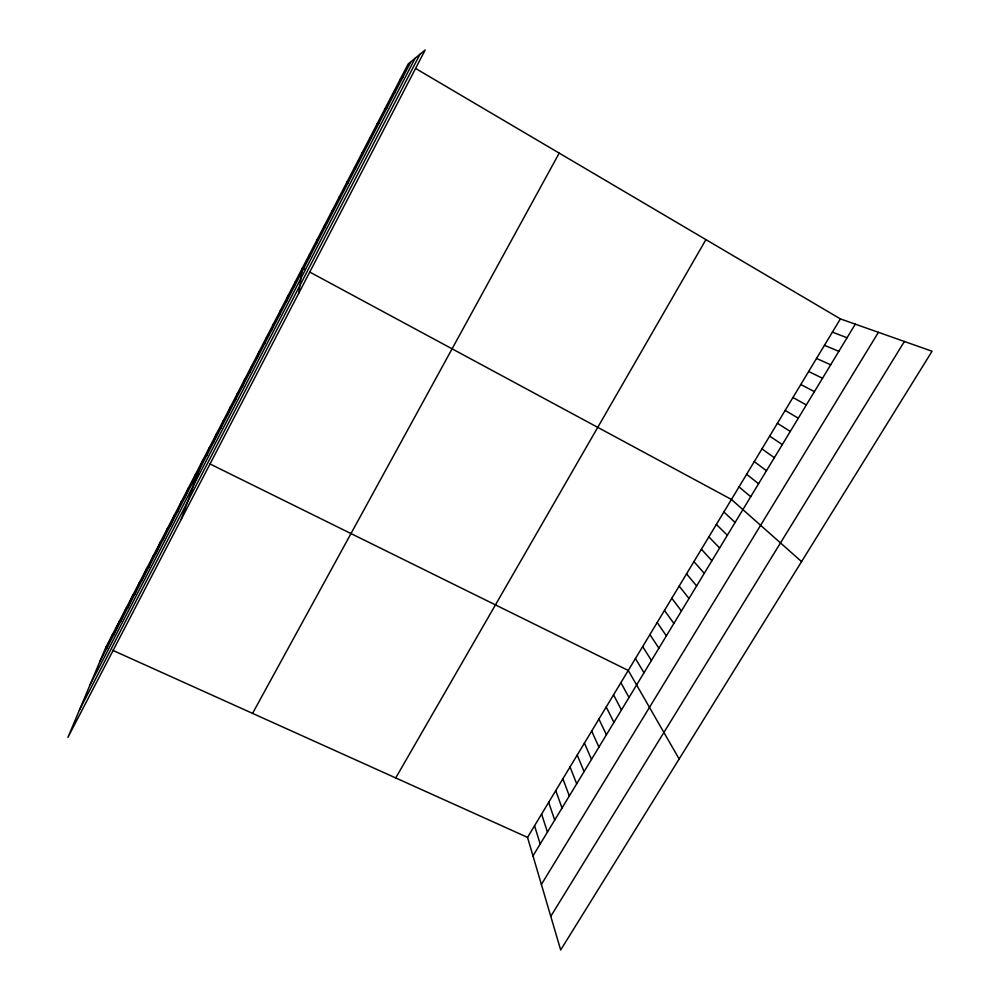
<?xml version="1.0" encoding="UTF-8"?>
<svg xmlns="http://www.w3.org/2000/svg" width="1000" height="1000" viewBox="0 0 1000 1000"><rect width="100%" height="100%" fill="white"/><g stroke="black" fill="none" stroke-linecap="round" stroke-linejoin="round"><path stroke-width="1.5" d="M316.975 242.85L317.087 239.675M309.375 257.512L309.713 253.9M298.837 293.05L302.375 268.075L304.913 269.45M294.262 286.637L295.062 282.188M286.762 301.1L287.775 296.238M279.3 315.512L280.525 310.238M271.863 329.85L273.3 324.162M264.45 344.137L266.112 338.038M257.075 358.35L258.95 351.863M249.737 372.512L251.812 365.625M242.425 386.613L244.713 379.325M235.15 400.65L237.638 392.975M227.9 414.625L230.6 406.562M220.688 428.55L223.575 420.1M213.5 442.413L216.6 433.575M206.337 456.213L209.638 447M181.125 519.562L202.712 460.363M191.9 484.05L195.6 474.075M184.625 498.088L188.525 487.738M177.375 512.062L181.475 501.337M170.162 525.975L174.462 514.875M162.975 539.837L167.463 528.362M155.825 553.638L160.512 541.788M148.7 567.362L153.575 555.163M141.613 581.05L146.675 568.475M134.55 594.663L139.8 581.737M127.513 608.225L132.95 594.95M120.512 621.725L126.137 608.1M113.537 635.175L119.35 621.2M106.6 648.562L112.587 634.237M99.688 661.9L410.85 61.788M90.125 684.613L415.112 58.275M79.375 710.175L419.963 54.288M252.562 713.388L559.2 153.112M395.725 777.938L705.925 239.625M527.537 837.375L840.387 318.9L932.062 351.238L560.675 950L527.537 837.375L112.688 650.312M532.987 855.913L855.3 324.162M541.388 884.463L878.413 332.312M550.775 916.35L904.4 341.475M400.35 79.025L402.837 77.25M392.612 93.95L394.85 92.638M384.913 108.8L386.912 107.963M377.25 123.6L379 123.212M369.613 138.325L371.125 138.4M832.4 332.137L847.062 337.762M824.45 345.312L838.85 351.312M362.013 152.988L363.288 153.525M816.525 358.438L830.675 364.8M808.637 371.512L822.525 378.225M209.625 463.775L628.263 670.45L679.15 759M800.788 384.538L814.412 391.613M309.988 272.188L731.438 499.462L801.575 561.613M792.95 397.512L806.338 404.938M415.812 68.575L840.387 318.9M785.163 410.425L798.3 418.2M777.387 423.3L790.288 431.425M769.663 436.112L782.312 444.588M761.95 448.888L774.362 457.7M754.275 461.6L766.45 470.75M746.637 474.275L758.562 483.762M739.025 486.887L750.713 496.712M723.875 511.987L735.1 522.463M354.45 167.587L355.487 168.575M716.35 524.45L727.35 535.262M708.863 536.875L719.613 548.013M701.388 549.25L711.925 560.712M693.95 561.587L704.25 573.35M686.538 573.862L696.625 585.95M679.163 586.1L689.013 598.5M671.8 598.288L681.438 611M664.475 610.425L673.888 623.45M657.175 622.525L666.375 635.85M649.912 634.575L658.888 648.2M642.663 646.575L651.438 660.5M635.45 658.538L644 672.75M346.912 182.138L347.713 183.562M620.887 682.675L629.012 697.487M613.538 694.85L621.45 709.963M606.213 706.975L613.913 722.4M598.925 719.062L606.413 734.775M591.663 731.1L598.938 747.1M584.425 743.088L591.5 759.388M577.225 755.037L584.075 771.625M570.037 766.938L576.7 783.8M562.888 778.787L569.338 795.938M555.763 790.6L562.013 808.025M548.663 802.362L554.712 820.075M541.6 814.075L547.438 832.062M534.55 825.75L540.2 844.013M339.412 196.612L339.975 198.487M331.938 211.025L332.275 213.337M324.5 225.375L324.6 228.125M105.862 647.237L67.938 737.362L425.163 50L408.125 64.037L105.862 647.237"/></g></svg>
